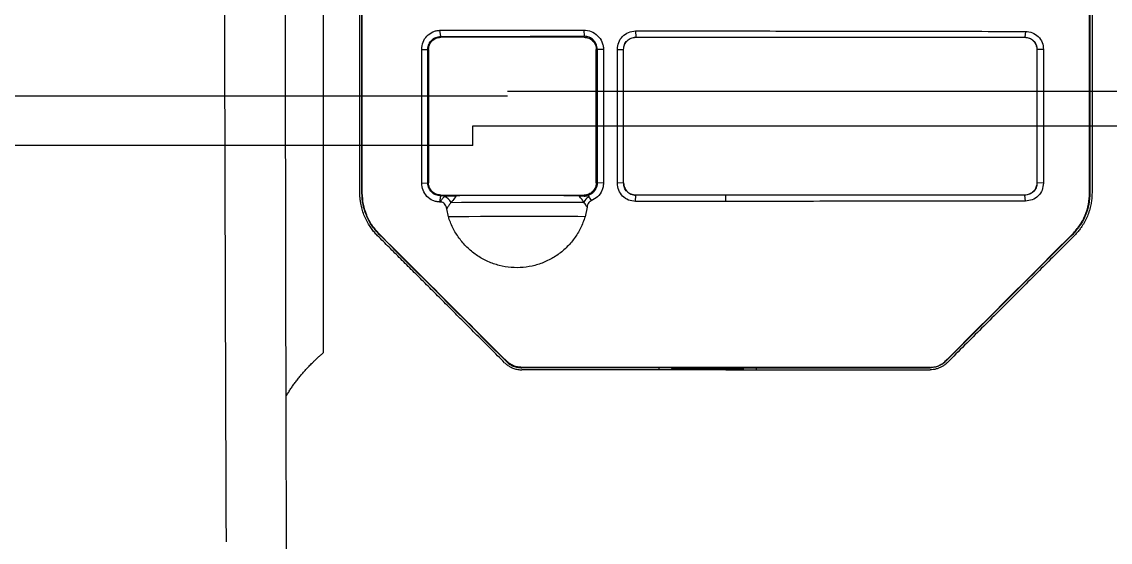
# Model space of a CAD drawing. Header units: inches. Extents: x 15 to 148, y 10 to 111.
# Drawn here: x 131.191 to 133.654, y 101.806 to 102.985 of the extents above; entities that cross this region are included whole.
import ezdxf

# ---------------------------------------------------------------- set-up
doc = ezdxf.new("R2010")
doc.units = ezdxf.units.IN
doc.header["$MEASUREMENT"] = 0
doc.layers.add('BLK_12AWG', color=7, linetype='Continuous')

# ---------------------------------------------------------------- blocks, each defined once
blk = doc.blocks.new('Varia')
at = {"color": 7, "linetype": 'Continuous'}
for p, q in [((162.2099, 103.1522), (162.2064, 103.1802)), ((162.2099, 103.1522), (162.2099, 103.151)), ((162.2099, 103.151), (162.2099, 103.1488)), ((162.8589, 103.1488), (162.2099, 103.1488)), ((162.8572, 103.1813), (162.8589, 103.1533)), ((162.8589, 103.1533), (162.8589, 103.1521)), ((162.8589, 103.1488), (162.8589, 103.1521)), ((163.0916, 103.1773), (163.5006, 103.1773)), ((163.0916, 103.1773), (163.0927, 103.1493)), ((163.0927, 103.1493), (163.5006, 103.1493)), ((163.0927, 103.1493), (163.0927, 103.1488)), ((163.0927, 103.1488), (163.5006, 103.1488)), ((163.5006, 103.1488), (163.5006, 103.1493)), ((164.8561, 103.1754), (164.8527, 103.1493)), ((164.8527, 103.1493), (164.8527, 103.1488)), ((162.1238, 103.0937), (162.1516, 103.0938)), ((162.124, 102.4881), (162.1238, 103.0937)), ((162.1518, 102.4888), (162.1516, 103.0938)), ((162.1529, 103.0938), (162.1516, 103.0938)), ((162.1549, 103.0938), (162.1529, 103.0938)), ((162.1549, 103.0938), (162.1549, 102.4888)), ((162.9139, 102.4888), (162.9139, 103.0938)), ((162.9173, 103.0938), (162.9139, 103.0938)), ((162.9173, 103.0938), (162.9185, 103.0938)), ((162.9185, 103.0938), (162.9184, 102.4888)), ((162.9465, 103.0937), (162.9185, 103.0938)), ((162.9465, 103.0937), (162.9464, 102.488)), ((163.0092, 103.0937), (163.0372, 103.0938)), ((163.0092, 102.4881), (163.0092, 103.0937)), ((163.0372, 102.4888), (163.0372, 103.0938)), ((163.0372, 103.0938), (163.0377, 103.0938)), ((163.0377, 102.4888), (163.0377, 103.0938)), ((164.9077, 103.0938), (164.9077, 102.4888)), ((164.9081, 103.0938), (164.9077, 103.0938)), ((164.938, 103.0937), (164.9081, 103.0938)), ((164.9081, 103.0938), (164.9081, 102.4888)), ((164.938, 103.0937), (164.9376, 102.4881)), ((162.124, 102.4881), (162.1518, 102.4888)), ((162.1518, 102.4888), (162.153, 102.4888)), ((162.153, 102.4888), (162.1549, 102.4888)), ((162.9139, 102.4888), (162.9171, 102.4888)), ((162.9171, 102.4888), (162.9184, 102.4888)), ((162.9464, 102.488), (162.9184, 102.4888)), ((163.0372, 102.4888), (163.0092, 102.4881)), ((163.0377, 102.4888), (163.0372, 102.4888)), ((164.9081, 102.4888), (164.9077, 102.4888)), ((164.9376, 102.4881), (164.9081, 102.4888)), ((161.8532, 102.444), (161.855, 102.444)), ((162.2064, 102.4025), (162.2099, 102.4305)), ((162.2099, 102.4338), (162.2099, 102.4318)), ((162.2099, 102.4338), (162.8589, 102.4338)), ((162.2099, 102.4318), (162.2099, 102.4305)), ((162.2285, 102.4305), (162.2099, 102.4305)), ((162.8367, 102.4299), (162.8589, 102.4295)), ((162.8589, 102.4307), (162.8589, 102.4338)), ((162.8589, 102.4295), (162.8589, 102.4307)), ((163.0916, 102.4053), (163.0927, 102.4333)), ((163.5006, 102.4338), (163.0927, 102.4338)), ((163.0927, 102.4333), (163.0927, 102.4338)), ((163.5006, 102.4333), (163.0927, 102.4333)), ((163.5006, 102.4333), (163.5006, 102.4338)), ((163.5006, 102.4053), (163.5006, 102.4333)), ((164.8527, 102.4333), (164.8527, 102.4338)), ((164.8561, 102.4067), (164.8527, 102.4333)), ((165.1481, 102.444), (165.1463, 102.444)), ((162.208, 102.4025), (162.2064, 102.4025)), ((162.2452, 102.3353), (162.2369, 102.3724)), ((162.8721, 102.3795), (162.8633, 102.3359)), ((163.5006, 102.4053), (163.0916, 102.4053)), ((161.931, 102.2561), (161.9323, 102.2573)), ((165.0702, 102.2561), (165.069, 102.2573)), ((162.5058, 101.6814), (162.507, 101.6826)), ((164.4955, 101.6814), (164.4943, 101.6826)), ((162.577, 101.6536), (162.577, 101.6519)), ((163.1981, 101.6426), (163.1981, 101.6519)), ((163.2551, 101.6479), (163.2531, 101.6519)), ((163.2551, 101.6479), (163.5811, 101.6479)), ((163.5831, 101.6519), (163.5811, 101.6479)), ((163.6381, 101.6519), (163.6381, 101.6426)), ((164.4243, 101.6519), (164.4243, 101.6536)), ((161.2412, 100.8635), (161.2398, 100.8992))]:
    blk.add_line(p, q, dxfattribs=at)
at = {"color": 7, "linetype": 'Continuous', "flags": 128}
for points in [[(162.2575, 102.401), (162.3047, 102.4013), (162.3581, 102.4016), (162.4164, 102.4019), (162.4779, 102.4021), (162.541, 102.4022), (162.6038, 102.4023), (162.6648, 102.4022), (162.7222, 102.4022), (162.7745, 102.402), (162.8202, 102.4018), (162.858, 102.4015)], [(162.8633, 102.3359), (162.83, 102.3362), (162.7888, 102.3364), (162.7409, 102.3366), (162.6874, 102.3367), (162.63, 102.3367), (162.5699, 102.3367), (162.5089, 102.3366), (162.4487, 102.3364), (162.3906, 102.3362), (162.3365, 102.336), (162.2876, 102.3356), (162.2452, 102.3353)]]:
    blk.add_lwpolyline(points, dxfattribs=at)
at = {"color": 7, "linetype": 'Continuous'}
for centre, radius, start, end in [((162.2018, 102.3672), 0.0652, 31.2032, 68.0624), ((162.905, 102.3823), 0.0508, 119.3356, 157.6954)]:
    blk.add_arc(centre, radius, start, end, dxfattribs=at)
blk.add_ellipse((162.5344, 102.4259), major_axis=(0.3818, 0), ratio=0.017452, start_param=0.657499, end_param=2.294467, dxfattribs=at)
for points, knots in [([(161.6789, 101.7204), (161.6789, 101.7603), (161.6789, 101.8464), (161.6789, 101.9851), (161.6789, 102.143), (161.6789, 102.3199), (161.6789, 102.5159), (161.6789, 102.7311), (161.6789, 102.9654), (161.6789, 103.2189), (161.679, 103.4914), (161.679, 103.783), (161.679, 104.0554), (161.679, 104.3023), (161.679, 104.5173), (161.679, 104.7322), (161.679, 104.947), (161.679, 105.1616), (161.679, 105.376), (161.679, 105.5903), (161.679, 105.8043), (161.679, 106.018), (161.679, 106.2316), (161.679, 106.3737), (161.6789, 106.4447)], [0, 0, 0, 0, 0.0252983, 0.0546273, 0.0879869, 0.1253769, 0.1667975, 0.2122489, 0.2617316, 0.3152469, 0.3727966, 0.4343818, 0.5000013, 0.545461, 0.5909202, 0.6363784, 0.6818353, 0.7272907, 0.7727445, 0.8181969, 0.8636482, 0.9090987, 0.9545491, 1, 1, 1, 1]), ([(161.5102, 101.5227), (161.5101, 101.5534), (161.51, 101.6174), (161.5098, 101.7173), (161.5095, 101.8248), (161.5093, 101.9399), (161.5091, 102.0626), (161.5088, 102.193), (161.5086, 102.3311), (161.5084, 102.4768), (161.5081, 102.6652), (161.5078, 102.8961), (161.5076, 103.1695), (161.5074, 103.4502), (161.5074, 103.7074), (161.5074, 103.9387), (161.5075, 104.1417), (161.5076, 104.3447), (161.5077, 104.5476), (161.5078, 104.7504), (161.5081, 104.9531), (161.5083, 105.1557), (161.5086, 105.3581), (161.5089, 105.5603), (161.5092, 105.7623), (161.5095, 105.8967), (161.5096, 105.9639)], [0, 0, 0, 0, 0.020898, 0.043502, 0.067812, 0.093828, 0.121551, 0.150979, 0.182113, 0.214953, 0.249498, 0.309369, 0.370826, 0.433869, 0.498501, 0.544091, 0.589683, 0.635276, 0.68087, 0.726464, 0.772058, 0.817651, 0.863243, 0.908833, 0.954419, 1, 1, 1, 1]), ([(161.8439, 102.444), (161.8439, 103.0077), (161.8439, 103.572), (161.8439, 104.6993), (161.8439, 105.2622), (161.8439, 105.8226)], [0, 0, 0, 0, 0.5, 0.5, 1, 1, 1, 1]), ([(165.1573, 105.8226), (165.1573, 105.2622), (165.1573, 104.6993), (165.1573, 103.572), (165.1573, 103.0077), (165.1573, 102.444)], [0, 0, 0, 0, 0.5, 0.5, 1, 1, 1, 1]), ([(161.8532, 102.444), (161.8532, 102.4725), (161.8532, 102.5391), (161.8532, 102.6533), (161.8532, 102.7961), (161.8532, 102.9497), (161.8532, 103.11), (161.8532, 103.2726), (161.8532, 103.4112), (161.8532, 103.5212), (161.8532, 103.5982), (161.8532, 103.6776), (161.8532, 103.7595), (161.8532, 103.8439), (161.8532, 104.0169), (161.8532, 104.2693), (161.8532, 104.5915), (161.8532, 104.8881), (161.8532, 105.1591), (161.8532, 105.331), (161.8532, 105.4128)], [0, 0, 0, 0, 0.028795, 0.067221, 0.115278, 0.172964, 0.222316, 0.277037, 0.337128, 0.362204, 0.388109, 0.414842, 0.442404, 0.470794, 0.500013, 0.617143, 0.725705, 0.825701, 0.917132, 1, 1, 1, 1]), ([(165.1481, 105.4128), (165.1481, 105.3368), (165.1481, 105.1774), (165.1481, 104.9269), (165.1481, 104.6883), (165.1481, 104.4659), (165.1481, 104.3163), (165.1481, 104.2123), (165.1481, 104.1571), (165.1481, 104.1013), (165.1481, 104.0447), (165.1481, 103.9875), (165.1481, 103.854), (165.1481, 103.6538), (165.1481, 103.3967), (165.1481, 103.1681), (165.1481, 102.9681), (165.1481, 102.7966), (165.1481, 102.6537), (165.1481, 102.5393), (165.1481, 102.4726), (165.1481, 102.444)], [0, 0, 0, 0, 0.077058, 0.161583, 0.253579, 0.318389, 0.386454, 0.404818, 0.423405, 0.442216, 0.46125, 0.480508, 0.499988, 0.596108, 0.682623, 0.759532, 0.826835, 0.884534, 0.932628, 0.971117, 1, 1, 1, 1]), ([(161.2398, 100.8992), (161.2396, 100.9442), (161.2393, 101.0336), (161.2388, 101.1668), (161.2383, 101.2982), (161.2378, 101.4277), (161.2374, 101.5554), (161.237, 101.6813), (161.2362, 101.9091), (161.2352, 102.2346), (161.234, 102.6542), (161.2331, 103.0603), (161.2325, 103.3775), (161.2321, 103.6094), (161.2318, 103.7594), (161.2316, 103.9081), (161.2315, 104.0554), (161.2314, 104.1531), (161.2313, 104.2018)], [0, 0, 0, 0, 0.041372, 0.082141, 0.122308, 0.161873, 0.200839, 0.239205, 0.276972, 0.409013, 0.535936, 0.658276, 0.77694, 0.822429, 0.867476, 0.912083, 0.956257, 1, 1, 1, 1]), ([(161.855, 102.444), (161.855, 102.6345), (161.855, 103.0153), (161.855, 103.3963), (161.855, 103.5868)], [0, 0, 0, 0, 0.49998, 1, 1, 1, 1]), ([(165.1463, 102.444), (165.1463, 102.6345), (165.1463, 103.0153), (165.1463, 103.3963), (165.1463, 103.5868)], [0, 0, 0, 0, 0.499982, 1, 1, 1, 1]), ([(162.1238, 103.0937), (162.125, 103.1048), (162.1273, 103.127), (162.1459, 103.1557), (162.1688, 103.172), (162.1898, 103.1791), (162.2009, 103.1798), (162.2064, 103.1802)], [0, 0, 0, 0, 0.24966, 0.499226, 0.748856, 0.874405, 1, 1, 1, 1]), ([(162.1516, 103.0938), (162.1519, 103.0981), (162.1524, 103.1066), (162.1576, 103.1213), (162.1685, 103.1368), (162.1875, 103.1496), (162.2024, 103.1514), (162.2099, 103.1522)], [0, 0, 0, 0, 0.142779, 0.274806, 0.505799, 0.752911, 1, 1, 1, 1]), ([(162.1549, 103.0938), (162.1557, 103.101), (162.1573, 103.1152), (162.1699, 103.1333), (162.188, 103.1462), (162.2026, 103.1479), (162.2099, 103.1488)], [0, 0, 0, 0, 0.248758, 0.493739, 0.74536, 1, 1, 1, 1]), ([(162.2064, 103.1802), (162.3146, 103.1805), (162.531, 103.1809), (162.7484, 103.1812), (162.8572, 103.1813)], [0, 0, 0, 0, 0.500001, 1, 1, 1, 1]), ([(162.2099, 103.1522), (162.3178, 103.1524), (162.5337, 103.1529), (162.7505, 103.1532), (162.8589, 103.1533)], [0, 0, 0, 0, 0.5, 1, 1, 1, 1]), ([(162.8572, 103.1813), (162.8687, 103.18), (162.8919, 103.1775), (162.9217, 103.1575), (162.9383, 103.1333), (162.9455, 103.1111), (162.9462, 103.0995), (162.9465, 103.0937)], [0, 0, 0, 0, 0.249987, 0.499743, 0.749311, 0.874661, 1, 1, 1, 1]), ([(162.9185, 103.0938), (162.9182, 103.0981), (162.9177, 103.1065), (162.9126, 103.1213), (162.9018, 103.1371), (162.8824, 103.1506), (162.8668, 103.1524), (162.8589, 103.1533)], [0, 0, 0, 0, 0.139662, 0.269296, 0.497549, 0.748909, 1, 1, 1, 1]), ([(162.8589, 103.1488), (162.8661, 103.148), (162.8802, 103.1464), (162.8985, 103.1339), (162.9088, 103.1188), (162.9133, 103.1048), (162.9137, 103.0975), (162.9139, 103.0938)], [0, 0, 0, 0, 0.247412, 0.491701, 0.743307, 0.87174, 1, 1, 1, 1]), ([(163.0092, 103.0937), (163.0104, 103.1046), (163.0128, 103.1264), (163.0317, 103.154), (163.059, 103.1735), (163.0807, 103.176), (163.0916, 103.1773)], [0, 0, 0, 0, 0.250048, 0.499931, 0.749943, 1, 1, 1, 1]), ([(163.0372, 103.0938), (163.0381, 103.1011), (163.0398, 103.1157), (163.0526, 103.1341), (163.071, 103.1468), (163.0854, 103.1484), (163.0927, 103.1493)], [0, 0, 0, 0, 0.251749, 0.502619, 0.751134, 1, 1, 1, 1]), ([(163.0377, 103.0938), (163.0379, 103.0975), (163.0383, 103.1049), (163.0429, 103.1189), (163.0531, 103.134), (163.0713, 103.1464), (163.0855, 103.148), (163.0927, 103.1488)], [0, 0, 0, 0, 0.129144, 0.258324, 0.508288, 0.75186, 1, 1, 1, 1]), ([(163.5006, 103.1773), (163.6517, 103.1772), (163.9538, 103.177), (164.4062, 103.1758), (164.7061, 103.1756), (164.8561, 103.1754)], [0, 0, 0, 0, 0.333353, 0.6666928, 1, 1, 1, 1]), ([(163.5006, 103.1493), (163.6513, 103.1493), (163.9526, 103.1493), (164.4039, 103.1493), (164.7031, 103.1493), (164.8527, 103.1493)], [0, 0, 0, 0, 0.333331, 0.666672, 1, 1, 1, 1]), ([(163.5006, 103.1488), (163.6513, 103.1488), (163.9526, 103.1488), (164.4039, 103.1488), (164.7031, 103.1488), (164.8527, 103.1488)], [0, 0, 0, 0, 0.333321, 0.666657, 1, 1, 1, 1]), ([(164.8527, 103.1493), (164.8599, 103.1485), (164.8744, 103.1468), (164.8928, 103.1341), (164.9031, 103.1187), (164.9075, 103.1047), (164.9079, 103.0974), (164.9081, 103.0938)], [0, 0, 0, 0, 0.2514122, 0.5009126, 0.7504132, 0.8753201, 1, 1, 1, 1]), ([(164.8527, 103.1488), (164.8598, 103.148), (164.8739, 103.1464), (164.8922, 103.1341), (164.9024, 103.119), (164.907, 103.105), (164.9075, 103.0975), (164.9077, 103.0938)], [0, 0, 0, 0, 0.2482946, 0.4919936, 0.7417014, 0.8708729, 1, 1, 1, 1]), ([(164.8561, 103.1754), (164.8668, 103.1742), (164.8882, 103.1718), (164.9152, 103.1531), (164.9342, 103.126), (164.9367, 103.1044), (164.938, 103.0937)], [0, 0, 0, 0, 0.250195, 0.500247, 0.750193, 1, 1, 1, 1]), ([(162.2064, 102.4025), (162.201, 102.4029), (162.19, 102.4036), (162.1691, 102.4106), (162.1462, 102.4266), (162.1275, 102.455), (162.1252, 102.4771), (162.124, 102.4881)], [0, 0, 0, 0, 0.125558, 0.251091, 0.500807, 0.750376, 1, 1, 1, 1]), ([(162.2099, 102.4305), (162.2024, 102.4314), (162.1874, 102.4331), (162.1684, 102.4462), (162.1576, 102.4617), (162.1526, 102.4764), (162.152, 102.4846), (162.1518, 102.4888)], [0, 0, 0, 0, 0.250743, 0.495623, 0.731913, 0.862071, 1, 1, 1, 1]), ([(162.2099, 102.4338), (162.2028, 102.4346), (162.1887, 102.4362), (162.1704, 102.4486), (162.1601, 102.4637), (162.1556, 102.4777), (162.1551, 102.4851), (162.1549, 102.4888)], [0, 0, 0, 0, 0.246719, 0.49084, 0.742792, 0.871479, 1, 1, 1, 1]), ([(162.9139, 102.4888), (162.9131, 102.4816), (162.9115, 102.4674), (162.8991, 102.4492), (162.884, 102.4389), (162.87, 102.4344), (162.8626, 102.434), (162.8589, 102.4338)], [0, 0, 0, 0, 0.247848, 0.492269, 0.743698, 0.871936, 1, 1, 1, 1]), ([(162.9184, 102.4888), (162.9179, 102.4833), (162.9171, 102.4734), (162.911, 102.459), (162.9026, 102.4476), (162.892, 102.439), (162.8834, 102.4344), (162.8781, 102.4326), (162.8766, 102.4321)], [0, 0, 0, 0, 0.218305, 0.393446, 0.613296, 0.777133, 0.935963, 1, 1, 1, 1]), ([(162.9464, 102.488), (162.946, 102.4822), (162.9453, 102.4707), (162.9381, 102.4488), (162.9216, 102.4241), (162.9011, 102.4132), (162.8909, 102.4078)], [0, 0, 0, 0, 0.167162, 0.334313, 0.667111, 1, 1, 1, 1]), ([(163.0916, 102.4053), (163.0807, 102.4066), (163.0591, 102.4091), (163.0318, 102.4282), (163.0128, 102.4556), (163.0104, 102.4773), (163.0092, 102.4881)], [0, 0, 0, 0, 0.250359, 0.500365, 0.750248, 1, 1, 1, 1]), ([(163.0927, 102.4333), (163.0854, 102.4341), (163.0709, 102.4358), (163.0525, 102.4486), (163.0397, 102.4669), (163.038, 102.4815), (163.0372, 102.4888)], [0, 0, 0, 0, 0.2497189, 0.4996926, 0.7490554, 1, 1, 1, 1]), ([(163.0377, 102.4888), (163.0385, 102.4816), (163.0401, 102.4675), (163.0525, 102.4492), (163.0675, 102.439), (163.0815, 102.4344), (163.089, 102.434), (163.0927, 102.4338)], [0, 0, 0, 0, 0.247869, 0.491335, 0.741426, 0.870737, 1, 1, 1, 1]), ([(164.9077, 102.4888), (164.9069, 102.4816), (164.9053, 102.4674), (164.8928, 102.4491), (164.8777, 102.4389), (164.8638, 102.4344), (164.8564, 102.434), (164.8527, 102.4338)], [0, 0, 0, 0, 0.247611, 0.4908558, 0.7412051, 0.8706183, 1, 1, 1, 1]), ([(164.9081, 102.4888), (164.9079, 102.4851), (164.9075, 102.4778), (164.9042, 102.4673), (164.8991, 102.4576), (164.8898, 102.4464), (164.8743, 102.4358), (164.8599, 102.4341), (164.8527, 102.4333)], [0, 0, 0, 0, 0.1252363, 0.2498372, 0.3743041, 0.4989604, 0.7490135, 1, 1, 1, 1]), ([(164.9376, 102.4881), (164.9363, 102.4774), (164.9339, 102.456), (164.9149, 102.429), (164.888, 102.4104), (164.8667, 102.4079), (164.8561, 102.4067)], [0, 0, 0, 0, 0.249762, 0.499581, 0.749612, 1, 1, 1, 1]), ([(161.9245, 102.2496), (161.922, 102.2522), (161.9169, 102.2573), (161.9097, 102.2655), (161.9028, 102.2738), (161.8963, 102.2825), (161.887, 102.2958), (161.876, 102.3142), (161.8645, 102.3385), (161.8554, 102.3639), (161.8496, 102.3871), (161.8461, 102.4079), (161.8443, 102.4259), (161.8441, 102.438), (161.8439, 102.444)], [0, 0, 0, 0, 0.05048, 0.100794, 0.151019, 0.201237, 0.251526, 0.375866, 0.500085, 0.624339, 0.748588, 0.832355, 0.916035, 1, 1, 1, 1]), ([(161.931, 102.2561), (161.9194, 102.2692), (161.8962, 102.2951), (161.8721, 102.3417), (161.8561, 102.3917), (161.8542, 102.4265), (161.8532, 102.444)], [0, 0, 0, 0, 0.251469, 0.500073, 0.748619, 1, 1, 1, 1]), ([(161.9323, 102.2573), (161.9207, 102.2703), (161.8977, 102.2961), (161.8737, 102.3423), (161.8579, 102.392), (161.8559, 102.4266), (161.855, 102.444)], [0, 0, 0, 0, 0.251471, 0.500068, 0.748609, 1, 1, 1, 1]), ([(162.208, 102.4025), (162.208, 102.4025), (162.2106, 102.4066), (162.2163, 102.4152), (162.2228, 102.4234), (162.2261, 102.4277)], [0, 0, 0, 0, 0.000089, 0.486132, 1, 1, 1, 1]), ([(162.2261, 102.4277), (162.2269, 102.4286), (162.2276, 102.4295), (162.2285, 102.4305), (162.2285, 102.4305)], [0, 0, 0, 0, 0.9992819, 1, 1, 1, 1]), ([(162.2285, 102.4305), (162.2338, 102.4305), (162.2469, 102.4305), (162.2653, 102.4306), (162.2765, 102.4308), (162.2816, 102.4309)], [0, 0, 0, 0, 0.268063, 0.666554, 1, 1, 1, 1]), ([(162.2816, 102.4309), (162.2758, 102.424), (162.2674, 102.4141), (162.2598, 102.404), (162.2575, 102.401)], [0, 0, 0, 0, 0.701752, 1, 1, 1, 1]), ([(162.858, 102.4015), (162.8561, 102.4043), (162.8504, 102.4125), (162.8432, 102.4218), (162.8377, 102.4286), (162.8367, 102.4299)], [0, 0, 0, 0, 0.2858559, 0.8572032, 1, 1, 1, 1]), ([(162.8589, 102.4295), (162.8619, 102.4296), (162.8669, 102.4298), (162.8732, 102.4311), (162.8761, 102.4319), (162.8766, 102.4321)], [0, 0, 0, 0, 0.548166, 0.919237, 1, 1, 1, 1]), ([(162.8766, 102.4321), (162.8766, 102.4321), (162.8778, 102.4301), (162.879, 102.4283), (162.8801, 102.4265)], [0, 0, 0, 0, 0.0003451, 1, 1, 1, 1]), ([(162.8801, 102.4265), (162.8819, 102.4236), (162.8855, 102.4178), (162.8889, 102.4116), (162.8907, 102.4082), (162.8909, 102.4078), (162.8909, 102.4078)], [0, 0, 0, 0, 0.469389, 0.940865, 0.999888, 1, 1, 1, 1]), ([(164.8527, 102.4338), (164.7031, 102.4338), (164.404, 102.4338), (163.9527, 102.4338), (163.6513, 102.4338), (163.5006, 102.4338)], [0, 0, 0, 0, 0.3333322, 0.6666645, 1, 1, 1, 1]), ([(164.8527, 102.4333), (164.7031, 102.4333), (164.4039, 102.4333), (163.9526, 102.4333), (163.6513, 102.4333), (163.5006, 102.4333)], [0, 0, 0, 0, 0.333329, 0.666669, 1, 1, 1, 1]), ([(165.069, 102.2573), (165.0806, 102.2703), (165.1036, 102.2961), (165.1276, 102.3423), (165.1434, 102.392), (165.1453, 102.4266), (165.1463, 102.444)], [0, 0, 0, 0, 0.2514714, 0.5000693, 0.7486102, 1, 1, 1, 1]), ([(165.1481, 102.444), (165.1471, 102.4265), (165.1451, 102.3917), (165.1292, 102.3417), (165.1051, 102.2951), (165.0819, 102.2692), (165.0702, 102.2561)], [0, 0, 0, 0, 0.25138, 0.499927, 0.748531, 1, 1, 1, 1]), ([(165.1573, 102.444), (165.1573, 102.4404), (165.1572, 102.4331), (165.1565, 102.4223), (165.1555, 102.4115), (165.154, 102.4007), (165.1511, 102.3848), (165.1459, 102.3639), (165.1368, 102.3385), (165.1253, 102.3142), (165.113, 102.2937), (165.1007, 102.2766), (165.0893, 102.2626), (165.081, 102.2539), (165.0768, 102.2496)], [0, 0, 0, 0, 0.050436, 0.100719, 0.150928, 0.201143, 0.251445, 0.375683, 0.499949, 0.624156, 0.748508, 0.832261, 0.91597, 1, 1, 1, 1]), ([(162.2369, 102.3724), (162.236, 102.3771), (162.2343, 102.385), (162.2278, 102.3948), (162.2197, 102.4006), (162.2126, 102.4024), (162.2089, 102.4025), (162.208, 102.4025)], [0, 0, 0, 0, 0.305562, 0.527666, 0.751343, 0.944216, 1, 1, 1, 1]), ([(162.2575, 102.401), (162.2545, 102.3973), (162.2484, 102.3898), (162.2418, 102.3803), (162.2381, 102.3744), (162.2369, 102.3724)], [0, 0, 0, 0, 0.400075, 0.799825, 1, 1, 1, 1]), ([(162.8721, 102.3795), (162.8709, 102.3818), (162.8682, 102.3868), (162.8635, 102.3942), (162.8599, 102.3991), (162.858, 102.4015)], [0, 0, 0, 0, 0.308305, 0.654007, 1, 1, 1, 1]), ([(162.8909, 102.4078), (162.8881, 102.4064), (162.8825, 102.4035), (162.8761, 102.3951), (162.8731, 102.3867), (162.8723, 102.381), (162.8721, 102.3795)], [0, 0, 0, 0, 0.261203, 0.522021, 0.867202, 1, 1, 1, 1]), ([(164.8561, 102.4067), (164.7061, 102.4066), (164.4062, 102.4065), (163.9538, 102.4056), (163.6517, 102.4054), (163.5006, 102.4053)], [0, 0, 0, 0, 0.333302, 0.666642, 1, 1, 1, 1]), ([(162.8633, 102.3359), (162.8571, 102.3183), (162.8447, 102.2834), (162.8152, 102.2362), (162.779, 102.1945), (162.7362, 102.1597), (162.6884, 102.1326), (162.6367, 102.1142), (162.5829, 102.1047), (162.5283, 102.1047), (162.4746, 102.1136), (162.4232, 102.1317), (162.3753, 102.1579), (162.3326, 102.1921), (162.2959, 102.2328), (162.2666, 102.2794), (162.2517, 102.3147), (162.2457, 102.3337), (162.2452, 102.3353)], [0, 0, 0, 0, 0.0674983, 0.1342106, 0.2009212, 0.2674503, 0.3339777, 0.4001167, 0.4662547, 0.5320991, 0.5979438, 0.6637221, 0.729502, 0.7954721, 0.8614442, 0.9277786, 0.9941144, 1, 1, 1, 1]), ([(162.4992, 101.6748), (162.4781, 101.6959), (162.4364, 101.7377), (162.3744, 101.7997), (162.3137, 101.8604), (162.2543, 101.9198), (162.1961, 101.9779), (162.1393, 102.0347), (162.0838, 102.0903), (162.0295, 102.1445), (161.9766, 102.1975), (161.9417, 102.2324), (161.9245, 102.2496)], [0, 0, 0, 0, 0.109978, 0.21773, 0.323261, 0.426574, 0.527671, 0.626554, 0.723227, 0.817691, 0.909948, 1, 1, 1, 1]), ([(162.5058, 101.6814), (162.4101, 101.7771), (162.2183, 101.969), (162.0269, 102.1603), (161.931, 102.2561)], [0, 0, 0, 0, 0.4989844, 1, 1, 1, 1]), ([(162.507, 101.6826), (162.4113, 101.7783), (162.2196, 101.9702), (162.0282, 102.1615), (161.9323, 102.2573)], [0, 0, 0, 0, 0.498982, 1, 1, 1, 1]), ([(164.4943, 101.6826), (164.5899, 101.7783), (164.7817, 101.9702), (164.9731, 102.1615), (165.069, 102.2573)], [0, 0, 0, 0, 0.498982, 1, 1, 1, 1]), ([(165.0702, 102.2561), (164.9743, 102.1603), (164.7829, 101.969), (164.5912, 101.7771), (164.4955, 101.6814)], [0, 0, 0, 0, 0.501015, 1, 1, 1, 1]), ([(165.0768, 102.2496), (165.0552, 102.228), (165.0113, 102.1841), (164.9445, 102.1173), (164.8757, 102.0485), (164.8049, 101.9777), (164.732, 101.9048), (164.6572, 101.83), (164.5803, 101.7531), (164.5283, 101.7011), (164.502, 101.6748)], [0, 0, 0, 0, 0.112909, 0.229265, 0.34907, 0.472329, 0.599046, 0.729227, 0.862876, 1, 1, 1, 1]), ([(161.6336, 101.6787), (161.6372, 101.6822), (161.6443, 101.6891), (161.6554, 101.6995), (161.6669, 101.71), (161.6749, 101.717), (161.6789, 101.7204)], [0, 0, 0, 0, 0.247101, 0.496133, 0.747098, 1, 1, 1, 1]), ([(161.5102, 101.5227), (161.5132, 101.5278), (161.5193, 101.5381), (161.5292, 101.5536), (161.5397, 101.5691), (161.551, 101.5846), (161.5629, 101.6002), (161.5755, 101.6159), (161.5889, 101.6315), (161.603, 101.6473), (161.6178, 101.663), (161.6284, 101.6735), (161.6336, 101.6787)], [0, 0, 0, 0, 0.097348, 0.195288, 0.293817, 0.392935, 0.492641, 0.592935, 0.693817, 0.795288, 0.897348, 1, 1, 1, 1]), ([(162.4992, 101.6748), (162.5011, 101.6731), (162.5049, 101.6694), (162.511, 101.6645), (162.5177, 101.6598), (162.5249, 101.6556), (162.5326, 101.6519), (162.5407, 101.6486), (162.5493, 101.646), (162.5582, 101.6441), (162.5675, 101.6429), (162.5738, 101.6427), (162.577, 101.6426)], [0, 0, 0, 0, 0.089244, 0.180866, 0.274872, 0.371266, 0.470053, 0.571236, 0.674819, 0.780805, 0.889198, 1, 1, 1, 1]), ([(162.5058, 101.6814), (162.5107, 101.677), (162.5206, 101.6681), (162.5383, 101.659), (162.5572, 101.653), (162.5704, 101.6522), (162.577, 101.6519)], [0, 0, 0, 0, 0.25116, 0.49979, 0.748543, 1, 1, 1, 1]), ([(162.577, 101.6536), (162.5705, 101.654), (162.5576, 101.6547), (162.5389, 101.6606), (162.5216, 101.6696), (162.5119, 101.6783), (162.507, 101.6826)], [0, 0, 0, 0, 0.251472, 0.500214, 0.748832, 1, 1, 1, 1]), ([(164.4243, 101.6536), (164.4308, 101.654), (164.4437, 101.6547), (164.4623, 101.6606), (164.4797, 101.6696), (164.4894, 101.6783), (164.4943, 101.6826)], [0, 0, 0, 0, 0.2514717, 0.5002134, 0.7488296, 1, 1, 1, 1]), ([(164.4955, 101.6814), (164.4905, 101.677), (164.4807, 101.6681), (164.463, 101.659), (164.4441, 101.653), (164.4309, 101.6522), (164.4243, 101.6519)], [0, 0, 0, 0, 0.251159, 0.49979, 0.748542, 1, 1, 1, 1]), ([(164.502, 101.6748), (164.5003, 101.6732), (164.4968, 101.6698), (164.4912, 101.6652), (164.4854, 101.6611), (164.4793, 101.6573), (164.473, 101.6539), (164.4642, 101.6499), (164.4528, 101.6461), (164.4387, 101.6431), (164.4291, 101.6428), (164.4243, 101.6426)], [0, 0, 0, 0, 0.083936, 0.16713, 0.249942, 0.332739, 0.415887, 0.499746, 0.6667, 0.832487, 1, 1, 1, 1]), ([(163.5006, 101.6536), (163.3467, 101.6536), (163.0383, 101.6536), (162.731, 101.6536), (162.577, 101.6536)], [0, 0, 0, 0, 0.499113, 1, 1, 1, 1]), ([(163.2531, 101.6519), (163.1402, 101.6519), (162.9144, 101.6519), (162.6894, 101.6519), (162.577, 101.6519)], [0, 0, 0, 0, 0.5005051, 1, 1, 1, 1]), ([(163.5006, 101.6426), (163.4768, 101.6426), (163.4293, 101.6426), (163.3579, 101.6426), (163.2867, 101.6426), (163.2154, 101.6426), (163.1442, 101.6426), (163.0731, 101.6426), (163.002, 101.6426), (162.931, 101.6426), (162.8601, 101.6426), (162.7892, 101.6426), (162.7184, 101.6426), (162.6477, 101.6426), (162.6006, 101.6426), (162.577, 101.6426)], [0, 0, 0, 0, 0.077159, 0.154278, 0.231357, 0.308396, 0.385396, 0.462357, 0.539279, 0.616162, 0.693007, 0.769813, 0.84658, 0.923309, 1, 1, 1, 1]), ([(164.4243, 101.6536), (164.2703, 101.6536), (163.9629, 101.6536), (163.6546, 101.6536), (163.5006, 101.6536)], [0, 0, 0, 0, 0.500887, 1, 1, 1, 1]), ([(163.5006, 101.6426), (163.5262, 101.6426), (163.5773, 101.6426), (163.6541, 101.6426), (163.7309, 101.6426), (163.8077, 101.6426), (163.8846, 101.6426), (163.9616, 101.6426), (164.0385, 101.6426), (164.1156, 101.6426), (164.1927, 101.6426), (164.2698, 101.6426), (164.347, 101.6426), (164.3985, 101.6426), (164.4243, 101.6426)], [0, 0, 0, 0, 0.082907, 0.165875, 0.248909, 0.332014, 0.415194, 0.498456, 0.581803, 0.665241, 0.748774, 0.832409, 0.916149, 1, 1, 1, 1]), ([(163.5831, 101.6519), (163.6825, 101.6519), (163.8756, 101.6519), (164.1561, 101.6519), (164.3369, 101.6519), (164.4243, 101.6519)], [0, 0, 0, 0, 0.353826, 0.68763, 1, 1, 1, 1])]:
    blk.add_open_spline(points, degree=3, knots=knots, dxfattribs=at)
for points in [[(161.5119, 100.883), (161.5113, 101.0956), (161.5107, 101.3089), (161.5102, 101.5227)], [(161.5139, 100.2703), (161.5132, 100.4738), (161.5125, 100.6781), (161.5119, 100.883)]]:
    blk.add_open_spline(points, degree=3, dxfattribs=at)

msp = doc.modelspace()

# ---------------------------------------------------------------- linework, layer by layer
at = {"layer": 'BLK_12AWG'}
for p, q in [((132.2903, 102.8275), (141.1966, 102.8275)), ((132.2903, 102.8163), (129.5802, 102.8163)), ((132.2118, 102.7042), (132.2118, 102.749)), ((132.2118, 102.749), (141.1742, 102.749)), ((132.2118, 102.7042), (129.0837, 102.7042))]:
    msp.add_line(p, q, dxfattribs=at)

# ---------------------------------------------------------------- block references
at = {"layer": 'BLK_12AWG', "xscale": 0.5, "yscale": 0.5, "zscale": 0.5}
msp.add_blockref('Varia', (51.034, 51.3751), dxfattribs=at)

doc.saveas('drawing.dxf')
